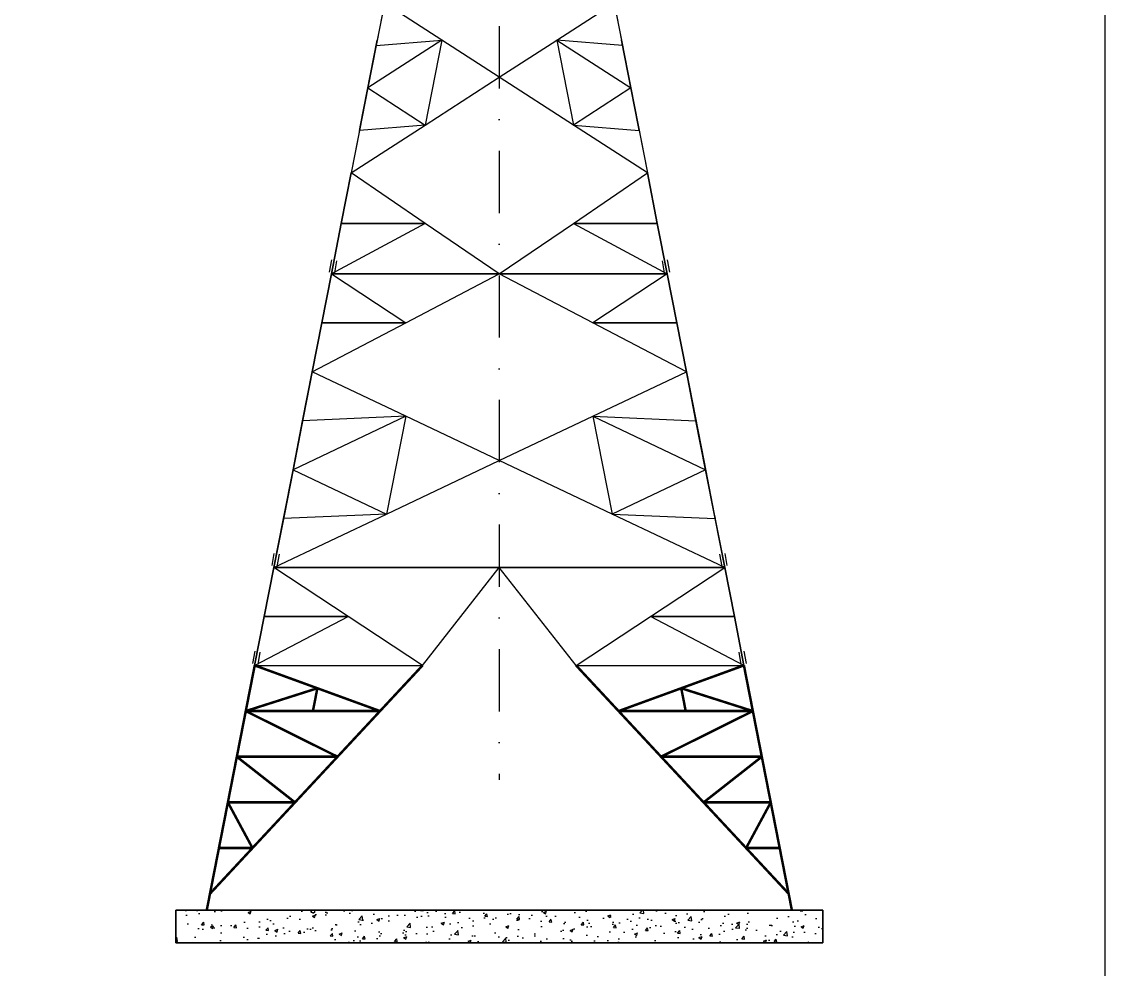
# Model space of a CAD drawing. Extents: x 669586 to 685806, y -4580 to 6900.
# Drawn here: x 684066 to 685806, y -465 to 1057 of the extents above; entities that cross this region are included whole.
import ezdxf

# ---------------------------------------------------------------- set-up
doc = ezdxf.new("R2010")
doc.units = 0
doc.header["$LTSCALE"] = 200
doc.header["$MEASUREMENT"] = 0
doc.linetypes.add('DASHDOT', pattern=[1, 0.5, -0.25, 0, -0.25])
doc.layers.add('LS', color=7, linetype='CONTINUOUS')
doc.layers.add('MZ', color=6, linetype='DASHDOT')

msp = doc.modelspace()

# ---------------------------------------------------------------- hatches: boundary and pattern name
at = {"layer": 'LS'}
h = msp.add_hatch(dxfattribs=at)
h.set_pattern_fill('AR-CONC', color=3, scale=7.200107, style=0)
h.set_pattern_definition([(50, (661817.46, -4921.916), (51.6435, -4.51822), [5.40008, -59.40088]), (355, (661817.46, -4921.916), (-9.99024, 54.15864), [4.32006, -47.5207]), (100.4514, (661821.76, -4922.293), (41.65329, 49.64038), [4.58936, -50.48298]), (46.1842, (661817.46, -4907.516), (76.8425, -11.91755), [8.10012, -89.10132]), (96.6356, (661823.86, -4908.51), (67.29671, 70.13753), [6.88404, -75.72446]), (351.1842, (661817.46, -4907.52), (67.29666, 70.13758), [6.4801, -71.28106]), (21, (661824.66, -4911.116), (42.977945, -28.98899), [5.40008, -59.40088]), (326, (661824.66, -4911.116), (17.51896, 52.21158), [4.32006, -47.5207]), (71.4514, (661828.24, -4913.53), (60.49693, 23.22254), [4.58936, -50.48298]), (37.5, (661817.459, -4921.916), (0.875523, 23.968713), [0, -46.944696, 0, -48.240715, 0, -47.700707]), (7.5, (661817.459, -4921.916), (18.941288, 28.398064), [0, -27.504408, 0, -45.86468, 0, -18.18027]), (327.5, (661801.402, -4921.916), (38.435785, -1.623975), [0, -18.000267, 0, -56.160833, 0, -74.521105]), (317.5, (661794.202, -4921.916), (41.990027, 7.207666), [0, -23.400347, 0, -37.296553, 0, -52.920785])])
h.paths.add_polyline_path([(685352.628, -369.819), (684313.17, -369.819), (684313.17, -422.301), (685352.628, -422.301)])

# ---------------------------------------------------------------- linework, layer by layer
at = {"layer": 'LS', "color": 6, "ltscale": 0.01}
for p, q in [((684648.451, 1087.228), (684635.089, 1019.108)), ((684648.451, 1087.228), (684635.089, 1019.108)), ((684648.451, 1087.228), (684636.818, 1027.701)), ((684648.451, 1087.228), (684636.818, 1027.701)), ((684740.675, 1027.701), (684648.451, 1087.228)), ((684740.675, 1027.701), (684648.451, 1087.228)), ((684925.123, 1027.701), (685017.347, 1087.228)), ((684925.123, 1027.701), (685017.347, 1087.228)), ((685017.347, 1087.228), (685030.709, 1019.108)), ((685017.347, 1087.228), (685030.709, 1019.108)), ((685017.347, 1087.228), (685028.98, 1027.701)), ((685017.347, 1087.228), (685028.98, 1027.701)), ((684610.094, 891.461), (684636.818, 1027.701)), ((684610.094, 891.461), (684636.818, 1027.701)), ((684740.675, 1027.701), (684621.78, 950.988)), ((684740.675, 1027.701), (684621.78, 950.988)), ((684636.818, 1027.701), (684621.78, 950.988)), ((684636.818, 1027.701), (684621.78, 950.988)), ((684636.818, 1027.701), (684625.133, 968.227)), ((684636.818, 1027.701), (684625.133, 968.227)), ((684635.089, 1019.108), (684740.675, 1027.701)), ((684635.089, 1019.108), (684740.675, 1027.701)), ((684635.089, 1019.108), (684636.818, 1027.701)), ((684635.089, 1019.108), (684636.818, 1027.701)), ((684740.675, 1027.701), (684713.951, 891.461)), ((684740.675, 1027.701), (684713.951, 891.461)), ((684832.899, 968.227), (684740.675, 1027.701)), ((684832.899, 968.227), (684740.675, 1027.701)), ((684832.899, 968.227), (684925.123, 1027.701)), ((684832.899, 968.227), (684925.123, 1027.701)), ((685030.709, 1019.108), (684925.123, 1027.701)), ((685030.709, 1019.108), (684925.123, 1027.701)), ((684925.123, 1027.701), (685044.019, 950.988)), ((684925.123, 1027.701), (685044.019, 950.988)), ((684925.123, 1027.701), (684951.847, 891.461)), ((684925.123, 1027.701), (684951.847, 891.461)), ((685030.709, 1019.108), (685028.98, 1027.701)), ((685030.709, 1019.108), (685028.98, 1027.701)), ((685028.98, 1027.701), (685044.019, 950.988)), ((685028.98, 1027.701), (685044.019, 950.988)), ((685055.704, 891.461), (685028.98, 1027.701)), ((685055.704, 891.461), (685028.98, 1027.701)), ((685028.98, 1027.701), (685040.665, 968.227)), ((685028.98, 1027.701), (685040.665, 968.227)), ((684635.089, 1019.108), (684621.78, 950.988)), ((684635.089, 1019.108), (684621.78, 950.988)), ((685030.709, 1019.108), (685044.019, 950.988)), ((685030.709, 1019.108), (685044.019, 950.988)), ((684625.133, 968.227), (684610.094, 891.461)), ((684625.133, 968.227), (684610.094, 891.461)), ((684713.951, 891.461), (684832.899, 968.227)), ((684713.951, 891.461), (684832.899, 968.227)), ((684951.847, 891.461), (684832.899, 968.227)), ((684951.847, 891.461), (684832.899, 968.227)), ((685040.665, 968.227), (685055.704, 891.461)), ((685040.665, 968.227), (685055.704, 891.461)), ((684621.78, 950.988), (684608.418, 882.868)), ((684621.78, 950.988), (684608.418, 882.868)), ((684621.78, 950.988), (684610.094, 891.461)), ((684621.78, 950.988), (684610.094, 891.461)), ((684621.78, 950.988), (684713.951, 891.461)), ((684621.78, 950.988), (684713.951, 891.461)), ((685044.019, 950.988), (684951.847, 891.461)), ((685044.019, 950.988), (684951.847, 891.461)), ((685044.019, 950.988), (685055.704, 891.461)), ((685044.019, 950.988), (685055.704, 891.461)), ((685044.019, 950.988), (685057.381, 882.868)), ((685044.019, 950.988), (685057.381, 882.868)), ((684595.056, 814.748), (684713.951, 891.461)), ((684595.056, 814.748), (684713.951, 891.461)), ((684610.094, 891.461), (684595.056, 814.748)), ((684610.094, 891.461), (684595.056, 814.748)), ((684713.951, 891.461), (684608.418, 882.868)), ((684713.951, 891.461), (684608.418, 882.868)), ((684608.418, 882.868), (684610.094, 891.461)), ((684608.418, 882.868), (684610.094, 891.461)), ((684951.847, 891.461), (685057.381, 882.868)), ((684951.847, 891.461), (685057.381, 882.868)), ((685070.743, 814.748), (684951.847, 891.461)), ((685070.743, 814.748), (684951.847, 891.461)), ((685057.381, 882.868), (685055.704, 891.461)), ((685057.381, 882.868), (685055.704, 891.461)), ((685055.704, 891.461), (685070.743, 814.748)), ((685055.704, 891.461), (685070.743, 814.748)), ((684608.418, 882.868), (684595.056, 814.748)), ((684608.418, 882.868), (684595.056, 814.748)), ((685057.381, 882.868), (685070.743, 814.748)), ((685057.381, 882.868), (685070.743, 814.748)), ((684579.126, 733.528), (684595.056, 814.748)), ((684579.126, 733.528), (684595.056, 814.748)), ((684595.056, 814.748), (684579.126, 733.528)), ((684595.056, 814.748), (684579.126, 733.528)), ((684713.951, 733.528), (684595.056, 814.748)), ((684713.951, 733.528), (684595.056, 814.748)), ((684951.847, 733.528), (685070.743, 814.748)), ((684951.847, 733.528), (685070.743, 814.748)), ((685086.672, 733.528), (685070.743, 814.748)), ((685086.672, 733.528), (685070.743, 814.748)), ((685070.743, 814.748), (685086.672, 733.528)), ((685070.743, 814.748), (685086.672, 733.528)), ((684713.951, 733.528), (684563.196, 652.308)), ((684713.951, 733.528), (684563.196, 652.308)), ((684579.126, 733.528), (684563.196, 652.308)), ((684579.126, 733.528), (684563.196, 652.308)), ((684563.196, 652.308), (684579.126, 733.528)), ((684563.196, 652.308), (684579.126, 733.528)), ((684579.126, 733.528), (684563.196, 652.308)), ((684579.126, 733.528), (684563.196, 652.308)), ((684579.126, 733.528), (684713.951, 733.528)), ((684713.951, 733.528), (684579.126, 733.528)), ((684832.899, 652.308), (684713.951, 733.528)), ((684832.899, 652.308), (684713.951, 733.528)), ((684832.899, 652.308), (684951.847, 733.528)), ((684832.899, 652.308), (684951.847, 733.528)), ((684951.847, 733.528), (685086.672, 733.528)), ((685086.672, 733.528), (684951.847, 733.528)), ((684951.847, 733.528), (685102.602, 652.308)), ((684951.847, 733.528), (685102.602, 652.308)), ((685086.672, 733.528), (685102.602, 652.308)), ((685086.672, 733.528), (685102.602, 652.308)), ((685102.602, 652.308), (685086.672, 733.528)), ((685102.602, 652.308), (685086.672, 733.528)), ((685086.672, 733.528), (685102.602, 652.308)), ((685086.672, 733.528), (685102.602, 652.308)), ((684563.292, 675.062), (684559.783, 655.381)), ((684571.546, 673.59), (684568.036, 653.909)), ((685094.252, 673.59), (685097.762, 653.909)), ((685102.506, 675.062), (685106.016, 655.381)), ((684563.196, 652.308), (684547.791, 573.708)), ((684563.196, 652.308), (684547.791, 573.708)), ((684547.791, 573.708), (684563.196, 652.308)), ((684547.791, 573.708), (684563.196, 652.308)), ((684563.196, 652.308), (684547.791, 573.708)), ((684563.196, 652.308), (684547.791, 573.708)), ((684698.022, 652.308), (684563.196, 652.308)), ((684563.196, 652.308), (684698.022, 652.308)), ((684563.196, 652.308), (684698.022, 652.308)), ((684563.196, 652.308), (684698.022, 652.308)), ((684563.196, 652.308), (684698.022, 652.308)), ((684698.022, 652.308), (684563.196, 652.308)), ((684698.022, 652.308), (684563.196, 652.308)), ((684698.022, 652.308), (684563.196, 652.308)), ((684563.196, 652.308), (684682.616, 573.708)), ((684563.196, 652.308), (684682.616, 573.708)), ((684682.616, 573.708), (684832.899, 652.308)), ((684682.616, 573.708), (684832.899, 652.308)), ((684698.022, 652.308), (684832.899, 652.308)), ((684832.899, 652.308), (684698.022, 652.308)), ((684832.899, 652.308), (684698.022, 652.308)), ((684832.899, 652.308), (684698.022, 652.308)), ((684832.899, 652.308), (684967.777, 652.308)), ((684967.777, 652.308), (684832.899, 652.308)), ((684832.899, 652.308), (684967.777, 652.308)), ((684832.899, 652.308), (684967.777, 652.308)), ((684983.182, 573.708), (684832.899, 652.308)), ((684983.182, 573.708), (684832.899, 652.308)), ((685102.602, 652.308), (684967.777, 652.308)), ((684967.777, 652.308), (685102.602, 652.308)), ((685102.602, 652.308), (684967.777, 652.308)), ((685102.602, 652.308), (684967.777, 652.308)), ((684967.777, 652.308), (685102.602, 652.308)), ((685102.602, 652.308), (684967.777, 652.308)), ((684967.777, 652.308), (685102.602, 652.308)), ((685102.602, 652.308), (684983.182, 573.708)), ((685102.602, 652.308), (684983.182, 573.708)), ((685102.602, 652.308), (685118.008, 573.708)), ((685102.602, 652.308), (685118.008, 573.708)), ((685118.008, 573.708), (685102.602, 652.308)), ((685118.008, 573.708), (685102.602, 652.308)), ((685102.602, 652.308), (685118.008, 573.708)), ((685102.602, 652.308), (685118.008, 573.708)), ((684532.385, 495.108), (684547.791, 573.708)), ((684532.385, 495.108), (684547.791, 573.708)), ((684532.385, 495.108), (684682.616, 573.708)), ((684532.385, 495.108), (684682.616, 573.708)), ((684547.791, 573.708), (684532.385, 495.108)), ((684547.791, 573.708), (684532.385, 495.108)), ((684547.791, 573.708), (684682.616, 573.708)), ((684682.616, 573.708), (684547.791, 573.708)), ((684983.182, 573.708), (685118.008, 573.708)), ((685118.008, 573.708), (684983.182, 573.708)), ((685133.413, 495.108), (684983.182, 573.708)), ((685133.413, 495.108), (684983.182, 573.708)), ((685133.413, 495.108), (685118.008, 573.708)), ((685133.413, 495.108), (685118.008, 573.708)), ((685118.008, 573.708), (685133.413, 495.108)), ((685118.008, 573.708), (685133.413, 495.108)), ((684516.98, 416.508), (684532.385, 495.108)), ((684516.98, 416.508), (684532.385, 495.108)), ((684532.385, 495.108), (684518.394, 423.844)), ((684532.385, 495.108), (684518.394, 423.844)), ((684682.616, 423.844), (684532.385, 495.108)), ((684682.616, 423.844), (684532.385, 495.108)), ((684983.182, 423.844), (685133.413, 495.108)), ((684983.182, 423.844), (685133.413, 495.108)), ((685148.819, 416.508), (685133.413, 495.108)), ((685148.819, 416.508), (685133.413, 495.108)), ((685133.413, 495.108), (685147.404, 423.844)), ((685133.413, 495.108), (685147.404, 423.844)), ((684518.394, 423.844), (684487.583, 266.644)), ((684518.394, 423.844), (684487.583, 266.644)), ((684518.394, 423.844), (684501.522, 337.908)), ((684518.394, 423.844), (684501.522, 337.908)), ((684682.616, 423.844), (684501.522, 337.908)), ((684682.616, 423.844), (684501.522, 337.908)), ((684518.394, 423.844), (684504.404, 352.527)), ((684518.394, 423.844), (684504.404, 352.527)), ((684682.616, 423.844), (684516.98, 416.508)), ((684682.616, 423.844), (684516.98, 416.508)), ((684516.98, 416.508), (684518.394, 423.844)), ((684516.98, 416.508), (684518.394, 423.844)), ((684682.616, 423.844), (684651.805, 266.644)), ((684682.616, 423.844), (684651.805, 266.644)), ((684832.899, 352.527), (684682.616, 423.844)), ((684832.899, 352.527), (684682.616, 423.844)), ((684832.899, 352.527), (684983.182, 423.844)), ((684832.899, 352.527), (684983.182, 423.844)), ((684983.182, 423.844), (685148.819, 416.508)), ((684983.182, 423.844), (685148.819, 416.508)), ((684983.182, 423.844), (685164.277, 337.908)), ((684983.182, 423.844), (685164.277, 337.908)), ((684983.182, 423.844), (685013.994, 266.644)), ((684983.182, 423.844), (685013.994, 266.644)), ((685148.819, 416.508), (685147.404, 423.844)), ((685148.819, 416.508), (685147.404, 423.844)), ((685147.404, 423.844), (685164.277, 337.908)), ((685147.404, 423.844), (685164.277, 337.908)), ((685147.404, 423.844), (685178.215, 266.644)), ((685147.404, 423.844), (685178.215, 266.644)), ((685147.404, 423.844), (685161.395, 352.527)), ((685147.404, 423.844), (685161.395, 352.527)), ((684501.522, 337.908), (684516.98, 416.508)), ((684501.522, 337.908), (684516.98, 416.508)), ((685164.277, 337.908), (685148.819, 416.508)), ((685164.277, 337.908), (685148.819, 416.508)), ((684504.404, 352.527), (684487.583, 266.644)), ((684504.404, 352.527), (684487.583, 266.644)), ((684651.805, 266.644), (684832.899, 352.527)), ((684651.805, 266.644), (684832.899, 352.527)), ((685013.994, 266.644), (684832.899, 352.527)), ((685013.994, 266.644), (684832.899, 352.527)), ((685161.395, 352.527), (685178.215, 266.644)), ((685161.395, 352.527), (685178.215, 266.644)), ((684486.116, 259.308), (684501.522, 337.908)), ((684486.116, 259.308), (684501.522, 337.908)), ((684501.522, 337.908), (684487.583, 266.644)), ((684501.522, 337.908), (684487.583, 266.644)), ((684501.522, 337.908), (684651.805, 266.644)), ((684501.522, 337.908), (684651.805, 266.644)), ((685164.277, 337.908), (685013.994, 266.644)), ((685164.277, 337.908), (685013.994, 266.644)), ((685164.277, 337.908), (685178.215, 266.644)), ((685164.277, 337.908), (685178.215, 266.644)), ((685179.682, 259.308), (685164.277, 337.908)), ((685179.682, 259.308), (685164.277, 337.908)), ((684470.71, 180.708), (684651.805, 266.644)), ((684470.71, 180.708), (684651.805, 266.644)), ((684487.583, 266.644), (684470.71, 180.708)), ((684487.583, 266.644), (684470.71, 180.708)), ((684487.583, 266.644), (684486.116, 259.308)), ((684487.583, 266.644), (684486.116, 259.308)), ((684651.805, 266.644), (684486.116, 259.308)), ((684651.805, 266.644), (684486.116, 259.308)), ((685013.994, 266.644), (685179.682, 259.308)), ((685013.994, 266.644), (685179.682, 259.308)), ((685195.088, 180.708), (685013.994, 266.644)), ((685195.088, 180.708), (685013.994, 266.644)), ((685178.215, 266.644), (685179.682, 259.308)), ((685178.215, 266.644), (685179.682, 259.308)), ((685178.215, 266.644), (685195.088, 180.708)), ((685178.215, 266.644), (685195.088, 180.708)), ((684470.71, 180.708), (684486.116, 259.308)), ((684470.71, 180.708), (684486.116, 259.308)), ((685195.088, 180.708), (685179.682, 259.308)), ((685195.088, 180.708), (685179.682, 259.308)), ((684470.806, 203.462), (684467.297, 183.781)), ((684479.06, 201.99), (684475.55, 182.309)), ((685186.738, 201.99), (685190.248, 182.309)), ((685194.992, 203.462), (685198.502, 183.781)), ((684470.71, 180.708), (684439.899, 23.508)), ((684470.71, 180.708), (684439.899, 23.508)), ((684455.305, 102.108), (684470.71, 180.708)), ((684455.305, 102.108), (684470.71, 180.708)), ((684470.71, 180.708), (684455.305, 102.108)), ((684470.71, 180.708), (684455.305, 102.108)), ((684470.71, 180.708), (684591.44, 180.708)), ((684470.71, 180.708), (684591.44, 180.708)), ((684470.71, 180.708), (684531.075, 180.708)), ((684470.71, 180.708), (684531.075, 180.708)), ((684470.71, 180.708), (684531.075, 180.708)), ((684590.182, 102.108), (684470.71, 180.708)), ((684590.182, 102.108), (684470.71, 180.708)), ((684470.71, 180.708), (684651.805, 180.708)), ((684651.805, 180.708), (684470.71, 180.708)), ((684470.71, 180.708), (684591.44, 180.708)), ((684470.71, 180.708), (684591.44, 180.708)), ((684470.71, 180.708), (684531.075, 180.708)), ((684470.71, 180.708), (684531.075, 180.708)), ((684470.71, 180.708), (685195.088, 180.708)), ((684531.075, 180.708), (684591.44, 180.708)), ((684531.075, 180.708), (684591.44, 180.708)), ((684591.44, 180.708), (684712.17, 180.708)), ((684591.44, 180.708), (684712.17, 180.708)), ((684591.44, 180.708), (684651.805, 180.708)), ((684591.44, 180.708), (684651.805, 180.708)), ((684651.805, 180.708), (684712.17, 180.708)), ((684651.805, 180.708), (684712.17, 180.708)), ((684651.805, 180.708), (684832.899, 180.708)), ((684832.899, 180.708), (684651.805, 180.708)), ((684709.602, 23.508), (684832.899, 180.708)), ((684709.602, 23.508), (684832.899, 180.708)), ((684712.17, 180.708), (684832.899, 180.708)), ((684712.17, 180.708), (684832.899, 180.708)), ((684712.17, 180.708), (684832.899, 180.708)), ((684712.17, 180.708), (684832.899, 180.708)), ((684956.196, 23.508), (684832.899, 180.708)), ((684956.196, 23.508), (684832.899, 180.708)), ((684832.899, 180.708), (685013.994, 180.708)), ((685013.994, 180.708), (684832.899, 180.708)), ((684953.629, 180.708), (684832.899, 180.708)), ((684953.629, 180.708), (684832.899, 180.708)), ((684832.899, 180.708), (684953.629, 180.708)), ((684832.899, 180.708), (684953.629, 180.708)), ((685013.994, 180.708), (684953.629, 180.708)), ((685013.994, 180.708), (684953.629, 180.708)), ((685074.358, 180.708), (684953.629, 180.708)), ((685074.358, 180.708), (684953.629, 180.708)), ((685013.994, 180.708), (685195.088, 180.708)), ((685195.088, 180.708), (685013.994, 180.708)), ((685074.358, 180.708), (685013.994, 180.708)), ((685074.358, 180.708), (685013.994, 180.708)), ((685195.088, 180.708), (685074.358, 180.708)), ((685074.358, 180.708), (685195.088, 180.708)), ((685195.088, 180.708), (685074.358, 180.708)), ((685195.088, 180.708), (685074.358, 180.708)), ((685134.723, 180.708), (685074.358, 180.708)), ((685134.723, 180.708), (685074.358, 180.708)), ((685075.616, 102.108), (685195.088, 180.708)), ((685075.616, 102.108), (685195.088, 180.708)), ((685195.088, 180.708), (685134.723, 180.708)), ((685195.088, 180.708), (685134.723, 180.708)), ((685134.723, 180.708), (685195.088, 180.708)), ((685195.088, 180.708), (685134.723, 180.708)), ((685195.088, 180.708), (685134.723, 180.708)), ((685195.088, 180.708), (685225.899, 23.508)), ((685195.088, 180.708), (685225.899, 23.508)), ((685210.494, 102.108), (685195.088, 180.708)), ((685210.494, 102.108), (685195.088, 180.708)), ((685195.088, 180.708), (685210.494, 102.108)), ((685195.088, 180.708), (685210.494, 102.108)), ((684439.899, 23.508), (684590.182, 102.108)), ((684439.899, 23.508), (684590.182, 102.108)), ((684439.899, 23.508), (684455.305, 102.108)), ((684439.899, 23.508), (684455.305, 102.108)), ((684439.899, 23.508), (684455.305, 102.108)), ((684439.899, 23.508), (684455.305, 102.108)), ((684455.305, 102.108), (684439.899, 23.508)), ((684455.305, 102.108), (684439.899, 23.508)), ((684455.305, 102.108), (684590.182, 102.108)), ((684590.182, 102.108), (684455.305, 102.108)), ((684709.602, 23.508), (684590.182, 102.108)), ((684709.602, 23.508), (684590.182, 102.108)), ((684956.196, 23.508), (685075.616, 102.108)), ((684956.196, 23.508), (685075.616, 102.108)), ((685225.899, 23.508), (685075.616, 102.108)), ((685225.899, 23.508), (685075.616, 102.108)), ((685075.616, 102.108), (685210.494, 102.108)), ((685210.494, 102.108), (685075.616, 102.108)), ((685225.899, 23.508), (685210.494, 102.108)), ((685225.899, 23.508), (685210.494, 102.108)), ((685225.899, 23.508), (685210.494, 102.108)), ((685225.899, 23.508), (685210.494, 102.108)), ((685210.494, 102.108), (685225.899, 23.508)), ((685210.494, 102.108), (685225.899, 23.508)), ((684439.995, 46.262), (684436.485, 26.581)), ((684448.249, 44.79), (684444.739, 25.109)), ((685217.55, 44.79), (685221.059, 25.109)), ((685225.803, 46.262), (685229.313, 26.581)), ((684439.899, 23.508), (684709.499, 23.508)), ((684956.196, 23.508), (685225.796, 23.508))]:
    msp.add_line(p, q, dxfattribs=at)
at = {"layer": 'LS', "color": 8}
msp.add_lwpolyline([(669586.361, 6899.738), (669586.361, -4580.262), (682306.361, -4580.262), (682306.361, -2980.262), (685806.361, -2980.262), (685806.361, 6899.738), (669586.361, 6899.738)], close=True, dxfattribs=at)
at = {"layer": 'LS', "color": 3, "ltscale": 0.01, "const_width": 4}
for points in [[(684368.137, -343.152), (684709.602, 23.508)], [(684440.002, 23.508), (684368.137, -343.152)], [(684440.002, 23.508), (684641.309, -49.824)], [(685297.662, -343.152), (684956.196, 23.508)], [(685225.796, 23.508), (685024.489, -49.824)], [(685225.796, 23.508), (685297.662, -343.152)], [(684425.629, -49.824), (684540.655, -13.158)], [(684540.655, -13.158), (684533.469, -49.824)], [(685240.169, -49.824), (685125.143, -13.158)], [(685125.143, -13.158), (685132.329, -49.824)], [(684641.309, -49.824), (684425.629, -49.824)], [(684425.629, -49.824), (684573.016, -123.156)], [(685024.489, -49.824), (685240.169, -49.824)], [(685240.169, -49.824), (685092.782, -123.156)], [(684573.016, -123.156), (684411.256, -123.156)], [(684411.256, -123.156), (684504.723, -196.488)], [(685092.782, -123.156), (685254.542, -123.156)], [(685254.542, -123.156), (685161.075, -196.488)], [(684504.723, -196.488), (684396.883, -196.488)], [(684396.883, -196.488), (684436.43, -269.82)], [(685161.075, -196.488), (685268.915, -196.488)], [(685268.915, -196.488), (685229.369, -269.82)], [(684383.542, -264.552), (684362.91, -369.819)], [(684436.43, -269.82), (684382.51, -269.82)], [(685229.369, -269.82), (685283.288, -269.82)], [(685282.256, -264.552), (685302.888, -369.819)]]:
    msp.add_lwpolyline(points, dxfattribs=at)
at = {"layer": 'LS', "color": 3}
for points in [[(684313.17, -369.819), (685352.628, -369.819), (685352.628, -422.301), (684313.17, -422.301)], [(685352.628, -369.819), (684313.17, -369.819), (684313.17, -422.301), (685352.628, -422.301)]]:
    msp.add_lwpolyline(points, close=True, dxfattribs=at)
at = {"layer": 'MZ'}
msp.add_line((684832.899, 2250.75), (684832.899, -160.299), dxfattribs=at)

doc.saveas('drawing.dxf')
